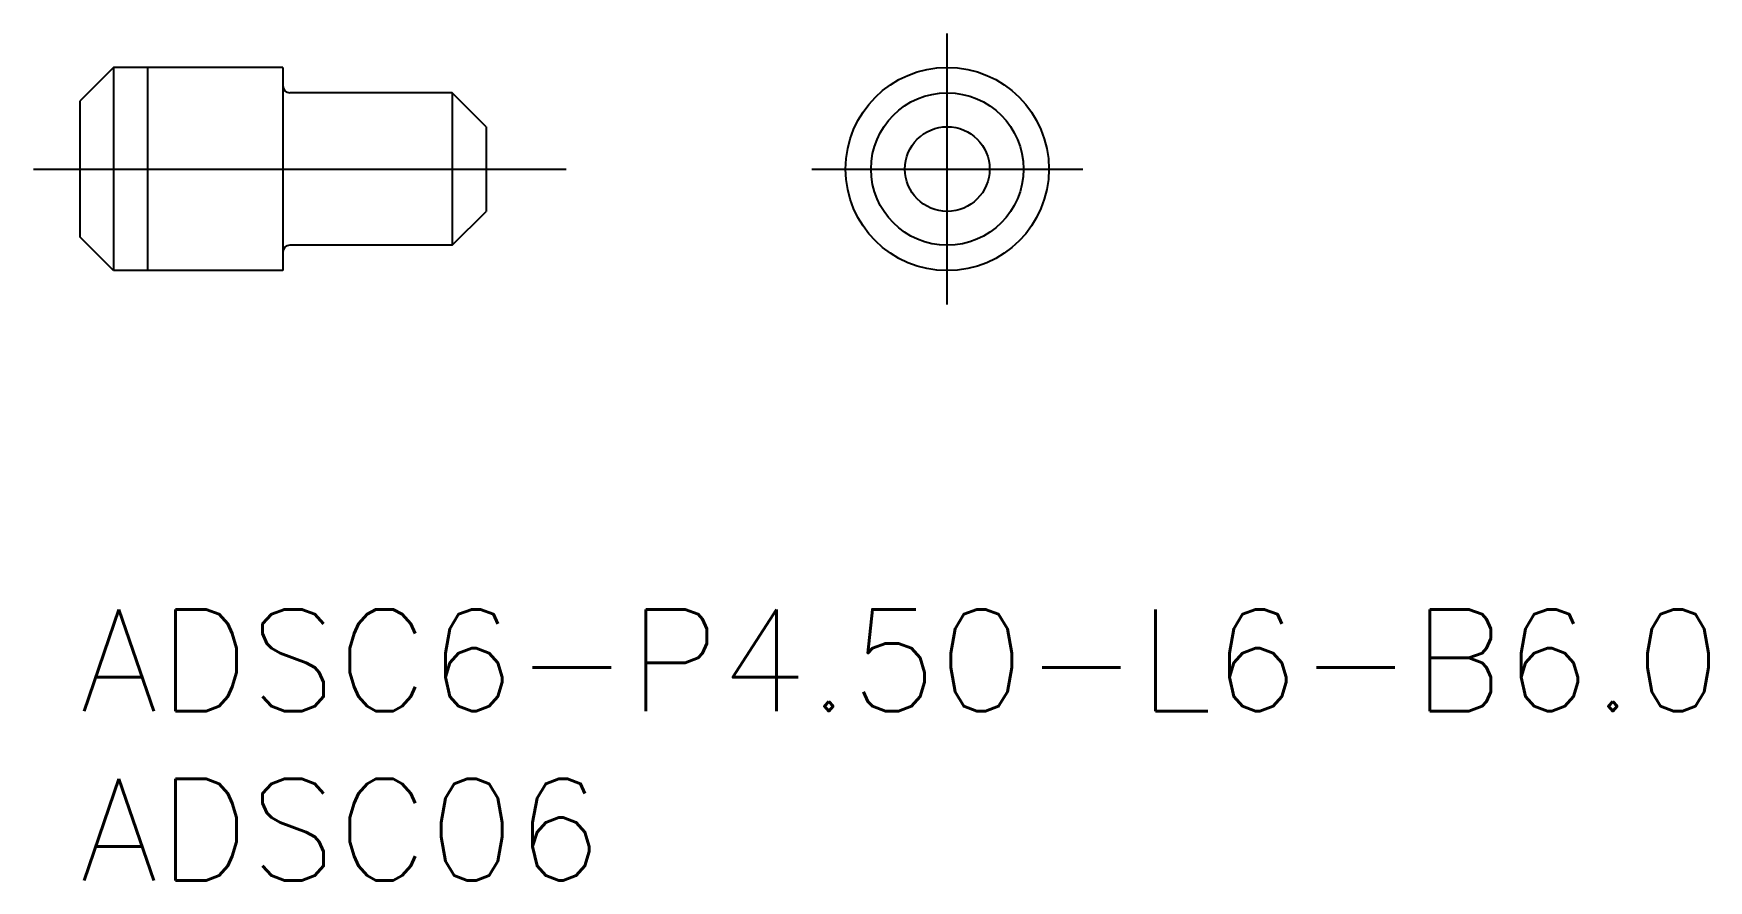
# Model space of a CAD drawing. Extents: x -1.4 to 48.1, y -8 to 17.
import ezdxf

# ---------------------------------------------------------------- set-up
doc = ezdxf.new("R2010")
doc.units = 0
doc.header["$LTSCALE"] = 0.5
doc.linetypes.add('CENTER', pattern=[50.8, 31.75, -6.35, 6.35, -6.35])
for name, color, linetype in [('MSM_CENTER', 1, 'CENTER'), ('MSM_CONTINUOUS', 7, 'CONTINUOUS'), ('MSM_NARROW', 5, 'CONTINUOUS'), ('MSM_PART_NUMBER', 7, 'CONTINUOUS')]:
    doc.layers.add(name, color=color, linetype=linetype)
doc.styles.get("Standard").update_dxf_attribs({"font": 'txt.shx', "height": 1, "bigfont": 'bigfont.shx'})

# ---------------------------------------------------------------- blocks, each defined once
blk = doc.blocks.new('*U12')
at = {"layer": 'MSM_PART_NUMBER'}
blk.add_text('ADSC6-P4.50-L6-B6.0', height=3, dxfattribs=at).set_placement((0, -3))
blk = doc.blocks.new('*U13')
at = {"layer": 'MSM_PART_NUMBER'}
blk.add_text('ADSC06', height=3, dxfattribs=at).set_placement((0, -8))

msp = doc.modelspace()

# ---------------------------------------------------------------- linework, layer by layer
at = {"layer": 'MSM_CENTER'}
for p, q in [((25.612, 9), (25.612, 17)), ((-1.365, 13), (14.365, 13)), ((21.612, 13), (29.612, 13))]:
    msp.add_line(p, q, dxfattribs=at)
at = {"layer": 'MSM_CONTINUOUS'}
for p, q in [((1, 16), (0, 15)), ((6, 16), (1, 16)), ((1, 16), (1, 10)), ((6, 16), (6, 10)), ((0, 15), (0, 11)), ((11, 15.25), (6.2, 15.25)), ((11, 15.25), (11, 10.75)), ((12, 14.25), (11, 15.25)), ((12, 14.25), (12, 11.75)), ((11, 10.75), (12, 11.75)), ((1, 10), (0, 11)), ((11, 10.75), (6.2, 10.75)), ((6, 10), (1, 10))]:
    msp.add_line(p, q, dxfattribs=at)
for radius in [3, 2.25, 1.25]:
    msp.add_circle((25.612, 13), radius, dxfattribs=at)
for centre, start, end in [((6.2, 15.45), 180, 270), ((6.2, 10.55), 90, 180)]:
    msp.add_arc(centre, 0.2, start, end, dxfattribs=at)
at = {"layer": 'MSM_NARROW'}
msp.add_line((2, 16), (2, 10), dxfattribs=at)

# ---------------------------------------------------------------- block references
at = {"layer": 'MSM_CONTINUOUS'}
for name in ['*U12', '*U13']:
    msp.add_blockref(name, (0, 0), dxfattribs=at)

doc.saveas('drawing.dxf')
